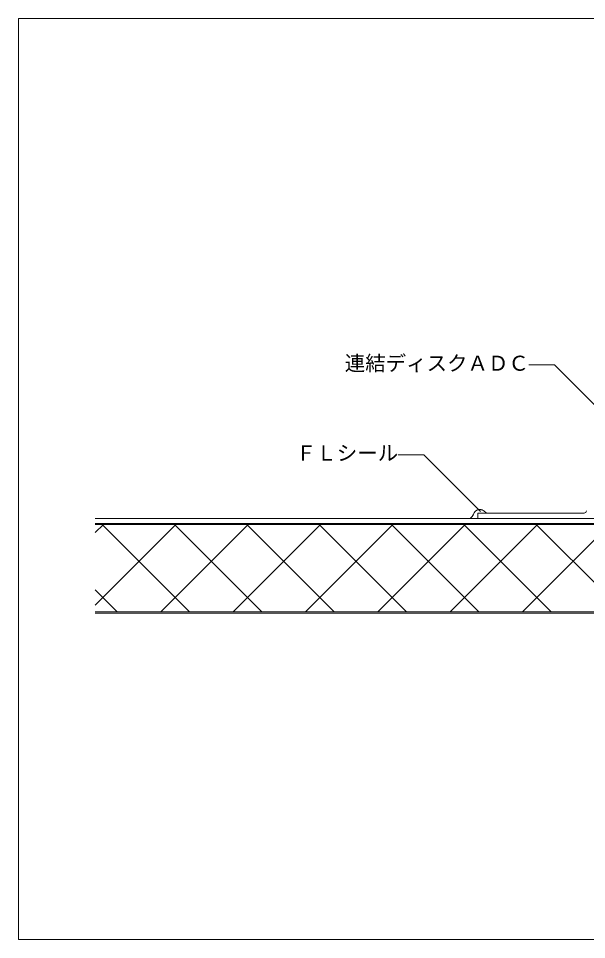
# Model space of a CAD drawing. Units: millimetres, scale not verified. Extents: x -270 to 270, y -189 to 184.
# Drawn here: x -270 to -47.8, y -176 to 184 of the extents above; entities that cross this region are included whole.
import ezdxf
from ezdxf.enums import TextEntityAlignment as Align

# ---------------------------------------------------------------- set-up
doc = ezdxf.new("R2010")
doc.units = ezdxf.units.MM
doc.header["$LTSCALE"] = 2
for name, color, linetype, lineweight in [('1-2_ハッチング', 7, 'Continuous', 9), ('1-3_断熱材', 7, 'Continuous', 9), ('1-4_リベットルーフ', 3, 'Continuous', 9), ('1-7_設備', 7, 'Continuous', 9), ('E-1', 7, 'Continuous', 9), ('F-0', 7, 'Continuous', 9)]:
    doc.layers.add(name, color=color, linetype=linetype, lineweight=lineweight)
doc.styles.add('ＭＳ ゴシック', font='')
doc.styles.get('ＭＳ ゴシック').set_extended_font_data('MS Gothic')

msp = doc.modelspace()

# ---------------------------------------------------------------- linework, layer by layer
at = {"layer": '1-2_ハッチング', "color": 3}
for points in [[(-86.918, -9.324), (-87.086, -9.173), (-87.378, -8.918), (-87.676, -8.675), (-87.983, -8.452), (-88.303, -8.259), (-88.639, -8.102), (-88.843, -8.031), (-88.983, -7.993), (-89.231, -7.945), (-89.485, -7.92), (-89.741, -7.919), (-89.997, -7.942), (-90.25, -7.991), (-90.394, -8.031), (-90.518, -8.073), (-90.724, -8.16), (-90.921, -8.266), (-91.107, -8.389), (-91.278, -8.528), (-91.433, -8.682), (-91.515, -8.778), (-91.594, -8.885), (-91.716, -9.079), (-91.824, -9.283), (-91.923, -9.493), (-92.018, -9.707), (-92.116, -9.92), (-92.176, -10.042), (-92.222, -10.131), (-92.307, -10.282), (-92.397, -10.428), (-92.495, -10.569), (-92.599, -10.704), (-92.711, -10.833), (-92.779, -10.904), (-92.827, -10.951), (-92.912, -11.03), (-92.999, -11.106), (-93.089, -11.179)], [(-93.089, -11.179), (-93.18, -11.252), (-93.272, -11.323), (-93.325, -11.364)]]:
    msp.add_lwpolyline(points, dxfattribs=at)
at = {"layer": '1-3_断熱材'}
for p, q in [((-240, -13.375), (-2.778, -13.375)), ((-240, -13.725), (-2.778, -13.725)), ((-240, -16.968), (-236.756, -13.725)), ((-240, -45.253), (-208.472, -13.725)), ((-237.249, -13.725), (-203.099, -47.875)), ((-214.338, -47.875), (-180.188, -13.725)), ((-208.965, -13.725), (-174.815, -47.875)), ((-186.054, -47.875), (-151.904, -13.725)), ((-180.68, -13.725), (-146.53, -47.875)), ((-157.769, -47.875), (-123.619, -13.725)), ((-152.396, -13.725), (-118.246, -47.875)), ((-129.485, -47.875), (-95.335, -13.725)), ((-124.112, -13.725), (-89.962, -47.875)), ((-101.201, -47.875), (-67.051, -13.725)), ((-95.827, -13.725), (-61.677, -47.875)), ((-72.916, -47.875), (-38.766, -13.725)), ((-67.543, -13.725), (-33.393, -47.875)), ((-240, -39.258), (-231.383, -47.875)), ((-240, -47.875), (-2.657, -47.875)), ((-240, -48.375), (-2.618, -48.375))]:
    msp.add_line(p, q, dxfattribs=at)
at = {"layer": '1-4_リベットルーフ'}
for p, q in [((-240, -11.375), (-2.778, -11.375)), ((-240, -13.375), (-2.778, -13.375))]:
    msp.add_line(p, q, dxfattribs=at)
at = {"layer": '1-7_設備'}
for p, q in [((-90.318, -9.375), (-48.818, -9.375)), ((-90.318, -11.375), (-90.318, -9.375)), ((-90.318, -11.375), (-2.778, -11.375))]:
    msp.add_line(p, q, dxfattribs=at)
msp.add_arc((-48.918, -8.275), 1.1, 275.26994, 354.73007, dxfattribs=at)
at = {"layer": 'E-1'}
for p, q in [((-60.39, 48.559), (-70.39, 48.559)), ((-33.335, 21.504), (-60.39, 48.559)), ((-111.506, 13.47), (-121.506, 13.47)), ((-89.351, -8.685), (-111.506, 13.47))]:
    msp.add_line(p, q, dxfattribs=at)
at = {"layer": 'F-0'}
msp.add_line((-270, 184), (-270, -176), dxfattribs=at)
msp.add_lwpolyline([(-270, 184), (270, 184), (270, -176), (-270, -176)], dxfattribs=at)

# ---------------------------------------------------------------- texts
at = {"layer": 'E-1', "style": 'ＭＳ ゴシック'}
for s, p in [('連結ディスクＡＤＣ', (-142.39, 44.559)), ('ＦＬシール', (-161.506, 9.47))]:
    msp.add_text(s, height=5.865, dxfattribs=at).set_placement(p, align=Align.BOTTOM_LEFT)

doc.saveas('drawing.dxf')
